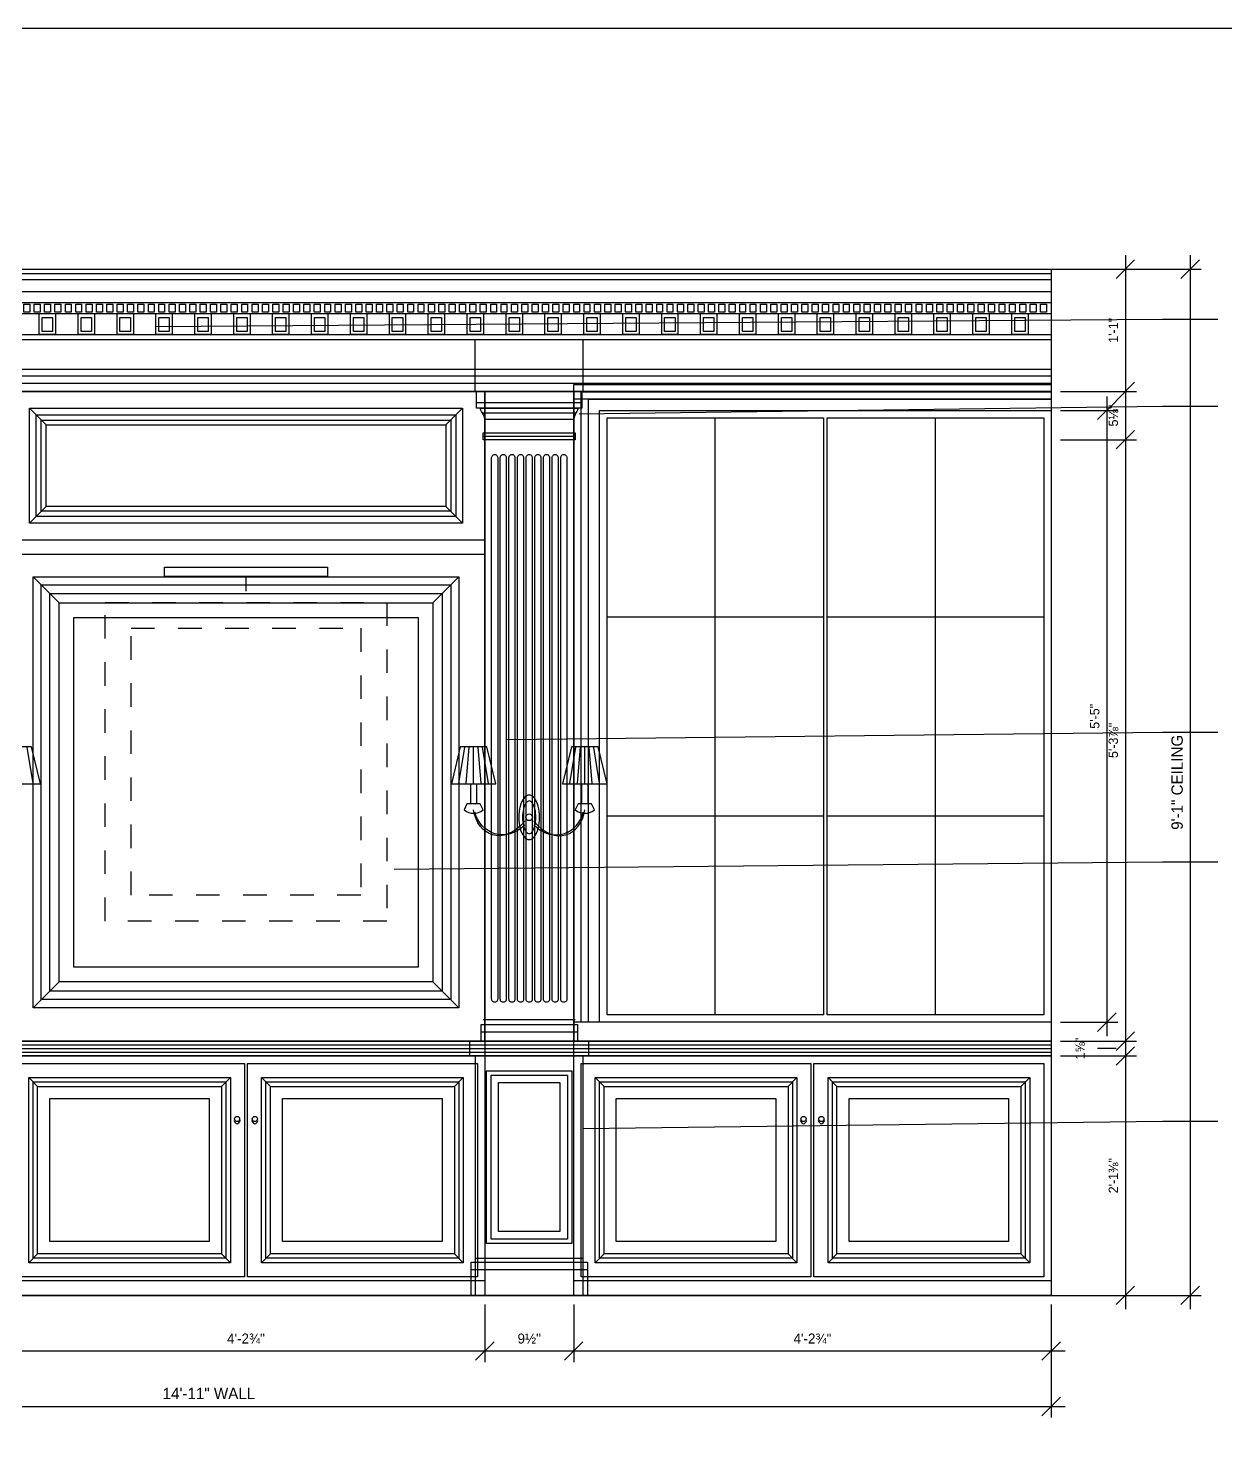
# Model space of a CAD drawing. Header units: inches. Extents: x 0.3 to 16.2, y 0.3 to 11.4.
# Drawn here: x 5.25 to 10.34, y 5.36 to 11.38 of the extents above; entities that cross this region are included whole.
import ezdxf
from ezdxf.enums import TextEntityAlignment as Align

# ---------------------------------------------------------------- set-up
doc = ezdxf.new("R2010")
doc.units = ezdxf.units.IN
doc.header["$LTSCALE"] = 0.009843
doc.header["$MEASUREMENT"] = 0
doc.linetypes.add('DASHED', pattern=[0.6, 0.5, -0.1])
for name, color, linetype in [('DIMENSIONS', 1, 'Continuous'), ('GEOMETRY', 7, 'Continuous'), ('TEXT', 7, 'Continuous')]:
    doc.layers.add(name, color=color, linetype=linetype)

msp = doc.modelspace()

# ---------------------------------------------------------------- linework, layer by layer
at = {"layer": 'DIMENSIONS'}
for p, q in [((9.9165, 10.4134), (9.9165, 5.9346)), ((10.1921, 10.4134), (10.1921, 5.9346)), ((9.6409, 10.3543), (9.9638, 10.3543)), ((9.6409, 10.3543), (10.2394, 10.3543)), ((9.8772, 10.315), (9.9559, 10.3937)), ((10.1528, 10.315), (10.2315, 10.3937)), ((9.8772, 9.7953), (9.9559, 9.874)), ((9.6409, 9.8346), (9.9638, 9.8346)), ((9.8378, 9.8134), (9.8378, 7.0953)), ((9.6409, 9.7543), (9.885, 9.7543)), ((9.7984, 9.715), (9.8772, 9.7937)), ((9.6409, 9.6299), (9.9638, 9.6299)), ((9.8772, 9.5906), (9.9559, 9.6693)), ((9.7984, 7.115), (9.8772, 7.1937)), ((9.6409, 7.1543), (9.885, 7.1543)), ((9.8772, 7.0346), (9.9559, 7.1134)), ((9.6409, 7.074), (9.9638, 7.074)), ((9.8772, 6.9717), (9.9559, 7.0504)), ((9.6409, 7.011), (9.9638, 7.011)), ((9.8772, 5.9543), (9.9559, 6.0331)), ((10.1528, 5.9543), (10.2315, 6.0331)), ((9.6409, 5.9937), (9.9638, 5.9937)), ((9.6409, 5.9937), (10.2394, 5.9937)), ((7.1937, 5.9543), (7.1937, 5.7102)), ((7.5717, 5.9543), (7.5717, 5.7102)), ((9.6016, 5.9543), (9.6016, 5.7102)), ((9.6016, 5.9543), (9.6016, 5.474)), ((7.1543, 5.7181), (7.2331, 5.7969)), ((7.5323, 5.7181), (7.611, 5.7969)), ((9.5622, 5.7181), (9.6409, 5.7969)), ((2.3819, 5.7575), (9.6606, 5.7575)), ((9.5622, 5.4819), (9.6409, 5.5606)), ((2.3819, 5.5213), (9.6606, 5.5213))]:
    msp.add_line(p, q, dxfattribs=at)
at = {"layer": 'DIMENSIONS', "linetype": 'DASHED'}
msp.add_line((9.8772, 7.0425), (9.7984, 7.0425), dxfattribs=at)
at = {"layer": 'GEOMETRY', "linetype": 'DASHED'}
msp.add_line((2.2047, 10.3543), (9.8378, 10.3543), dxfattribs=at)
at = {"layer": 'GEOMETRY'}
for p, q in [((2.4409, 10.3354), (9.6016, 10.3354)), ((2.4409, 10.3102), (9.6016, 10.3102)), ((2.4409, 10.2598), (9.6016, 10.2598)), ((2.4409, 10.2126), (9.6016, 10.2126)), ((2.4409, 10.1654), (9.6016, 10.1654)), ((2.4409, 10.0772), (9.6016, 10.0772)), ((2.4409, 10.0551), (9.6016, 10.0551)), ((7.1528, 9.8346), (7.1528, 10.0551)), ((7.6126, 9.8346), (7.6126, 10.0551)), ((2.4409, 9.9291), (9.6016, 9.9291)), ((2.4409, 9.9008), (9.6016, 9.9008)), ((2.4409, 9.8693), (9.6016, 9.8693)), ((5.2583, 9.7638), (5.3291, 9.6929)), ((7.0992, 9.7638), (7.0283, 9.6929)), ((7.1591, 9.7874), (7.6063, 9.7874)), ((7.5717, 9.8031), (9.6016, 9.8031)), ((7.1843, 9.7433), (7.5811, 9.7433)), ((7.1937, 9.7165), (7.5717, 9.7165)), ((8.1736, 7.1858), (8.1736, 9.7228)), ((9.1098, 7.1858), (9.1098, 9.7228)), ((7.1874, 9.6441), (7.578, 9.6441)), ((5.2583, 9.2756), (5.3291, 9.3465)), ((7.0992, 9.2756), (7.0283, 9.3465)), ((5.274, 9.0472), (5.3843, 8.937)), ((6.1787, 9.0488), (6.1787, 8.9858)), ((7.0835, 9.0472), (6.9732, 8.937)), ((7.7134, 8.8772), (8.6339, 8.8772)), ((8.6496, 8.8772), (9.5701, 8.8772)), ((5.274, 8.1701), (5.2488, 8.3213)), ((7.0835, 8.1701), (7.1087, 8.3213)), ((7.115, 8.1701), (7.1276, 8.3213)), ((7.1465, 8.1701), (7.1465, 8.3213)), ((7.178, 8.1701), (7.1654, 8.3213)), ((7.2094, 8.1701), (7.1843, 8.3213)), ((7.5559, 8.1701), (7.5811, 8.3213)), ((7.5874, 8.1701), (7.6, 8.3213)), ((7.6189, 8.1701), (7.6189, 8.3213)), ((7.6504, 8.1701), (7.6378, 8.3213)), ((7.6819, 8.1701), (7.6567, 8.3213)), ((7.7134, 8.0315), (8.6339, 8.0315)), ((8.6496, 8.0315), (9.5701, 8.0315)), ((5.274, 7.2157), (5.3843, 7.326)), ((7.0835, 7.2157), (6.9732, 7.326)), ((7.1874, 7.1654), (7.578, 7.1654)), ((7.178, 7.1134), (7.5874, 7.1134)), ((5.1638, 7.0583), (7.1937, 7.0583)), ((5.1638, 7.0425), (7.1937, 7.0425)), ((7.1307, 7.0583), (7.6346, 7.0583)), ((7.1307, 7.0425), (7.6346, 7.0425)), ((7.5717, 7.0583), (9.6016, 7.0583)), ((7.5717, 7.0425), (9.6016, 7.0425)), ((5.1638, 7.0268), (7.1937, 7.0268)), ((7.1307, 7.0268), (7.6346, 7.0268)), ((7.5717, 7.0268), (9.6016, 7.0268)), ((5.2551, 6.9197), (5.2929, 6.8819)), ((6.1126, 6.9197), (6.0748, 6.8819)), ((6.2449, 6.9197), (6.2827, 6.8819)), ((7.1024, 6.9197), (7.0646, 6.8819)), ((7.663, 6.9197), (7.7008, 6.8819)), ((8.5205, 6.9197), (8.4827, 6.8819)), ((8.6528, 6.9197), (8.6906, 6.8819)), ((9.5102, 6.9197), (9.4724, 6.8819)), ((5.2551, 6.1323), (5.2929, 6.1701)), ((6.1126, 6.1323), (6.0748, 6.1701)), ((6.2449, 6.1323), (6.2827, 6.1701)), ((7.1024, 6.1323), (7.0646, 6.1701)), ((7.1543, 6.1512), (7.611, 6.1512)), ((7.663, 6.1323), (7.7008, 6.1701)), ((8.5205, 6.1323), (8.4827, 6.1701)), ((8.6528, 6.1323), (8.6906, 6.1701)), ((9.5102, 6.1323), (9.4724, 6.1701)), ((7.1354, 6.1039), (7.6299, 6.1039)), ((5.1638, 6.0567), (7.1937, 6.0567)), ((7.5717, 6.0567), (9.6016, 6.0567)), ((2.2047, 5.9937), (9.8378, 5.9937))]:
    msp.add_line(p, q, dxfattribs=at)
for points in [[(0.315, 11.378), (16.2205, 11.378), (16.2205, 0.315), (0.315, 0.315), (0.315, 11.378)], [(2.4409, 10.3543), (9.6016, 10.3543), (9.6016, 9.8346), (2.4409, 9.8346), (2.4409, 10.3543)], [(5.2346, 10.2063), (5.2598, 10.2063), (5.2598, 10.1717), (5.2346, 10.1717), (5.2346, 10.2063)], [(5.2787, 10.2063), (5.3039, 10.2063), (5.3039, 10.1717), (5.2787, 10.1717), (5.2787, 10.2063)], [(5.3, 10.1654), (5.3693, 10.1654), (5.3693, 10.0772), (5.3, 10.0772), (5.3, 10.1654)], [(5.3228, 10.2063), (5.348, 10.2063), (5.348, 10.1717), (5.3228, 10.1717), (5.3228, 10.2063)], [(5.3669, 10.2063), (5.3921, 10.2063), (5.3921, 10.1717), (5.3669, 10.1717), (5.3669, 10.2063)], [(5.411, 10.2063), (5.4362, 10.2063), (5.4362, 10.1717), (5.411, 10.1717), (5.411, 10.2063)], [(5.4551, 10.2063), (5.4803, 10.2063), (5.4803, 10.1717), (5.4551, 10.1717), (5.4551, 10.2063)], [(5.4654, 10.1654), (5.5346, 10.1654), (5.5346, 10.0772), (5.4654, 10.0772), (5.4654, 10.1654)], [(5.4992, 10.2063), (5.5244, 10.2063), (5.5244, 10.1717), (5.4992, 10.1717), (5.4992, 10.2063)], [(5.5433, 10.2063), (5.5685, 10.2063), (5.5685, 10.1717), (5.5433, 10.1717), (5.5433, 10.2063)], [(5.5874, 10.2063), (5.6126, 10.2063), (5.6126, 10.1717), (5.5874, 10.1717), (5.5874, 10.2063)], [(5.6307, 10.1654), (5.7, 10.1654), (5.7, 10.0772), (5.6307, 10.0772), (5.6307, 10.1654)], [(5.6315, 10.2063), (5.6567, 10.2063), (5.6567, 10.1717), (5.6315, 10.1717), (5.6315, 10.2063)], [(5.6756, 10.2063), (5.7008, 10.2063), (5.7008, 10.1717), (5.6756, 10.1717), (5.6756, 10.2063)], [(5.7197, 10.2063), (5.7449, 10.2063), (5.7449, 10.1717), (5.7197, 10.1717), (5.7197, 10.2063)], [(5.7638, 10.2063), (5.789, 10.2063), (5.789, 10.1717), (5.7638, 10.1717), (5.7638, 10.2063)], [(5.7961, 10.1654), (5.8654, 10.1654), (5.8654, 10.0772), (5.7961, 10.0772), (5.7961, 10.1654)], [(5.8079, 10.2063), (5.8331, 10.2063), (5.8331, 10.1717), (5.8079, 10.1717), (5.8079, 10.2063)], [(5.852, 10.2063), (5.8772, 10.2063), (5.8772, 10.1717), (5.852, 10.1717), (5.852, 10.2063)], [(5.8961, 10.2063), (5.9213, 10.2063), (5.9213, 10.1717), (5.8961, 10.1717), (5.8961, 10.2063)], [(5.9402, 10.2063), (5.9654, 10.2063), (5.9654, 10.1717), (5.9402, 10.1717), (5.9402, 10.2063)], [(5.9614, 10.1654), (6.0307, 10.1654), (6.0307, 10.0772), (5.9614, 10.0772), (5.9614, 10.1654)], [(5.9843, 10.2063), (6.0094, 10.2063), (6.0094, 10.1717), (5.9843, 10.1717), (5.9843, 10.2063)], [(6.0283, 10.2063), (6.0535, 10.2063), (6.0535, 10.1717), (6.0283, 10.1717), (6.0283, 10.2063)], [(6.0724, 10.2063), (6.0976, 10.2063), (6.0976, 10.1717), (6.0724, 10.1717), (6.0724, 10.2063)], [(6.1165, 10.2063), (6.1417, 10.2063), (6.1417, 10.1717), (6.1165, 10.1717), (6.1165, 10.2063)], [(6.1268, 10.1654), (6.1961, 10.1654), (6.1961, 10.0772), (6.1268, 10.0772), (6.1268, 10.1654)], [(6.1606, 10.2063), (6.1858, 10.2063), (6.1858, 10.1717), (6.1606, 10.1717), (6.1606, 10.2063)], [(6.2047, 10.2063), (6.2299, 10.2063), (6.2299, 10.1717), (6.2047, 10.1717), (6.2047, 10.2063)], [(6.2488, 10.2063), (6.274, 10.2063), (6.274, 10.1717), (6.2488, 10.1717), (6.2488, 10.2063)], [(6.2921, 10.1654), (6.3614, 10.1654), (6.3614, 10.0772), (6.2921, 10.0772), (6.2921, 10.1654)], [(6.2929, 10.2063), (6.3181, 10.2063), (6.3181, 10.1717), (6.2929, 10.1717), (6.2929, 10.2063)], [(6.337, 10.2063), (6.3622, 10.2063), (6.3622, 10.1717), (6.337, 10.1717), (6.337, 10.2063)], [(6.3811, 10.2063), (6.4063, 10.2063), (6.4063, 10.1717), (6.3811, 10.1717), (6.3811, 10.2063)], [(6.4252, 10.2063), (6.4504, 10.2063), (6.4504, 10.1717), (6.4252, 10.1717), (6.4252, 10.2063)], [(6.4575, 10.1654), (6.5268, 10.1654), (6.5268, 10.0772), (6.4575, 10.0772), (6.4575, 10.1654)], [(6.4693, 10.2063), (6.4945, 10.2063), (6.4945, 10.1717), (6.4693, 10.1717), (6.4693, 10.2063)], [(6.5134, 10.2063), (6.5386, 10.2063), (6.5386, 10.1717), (6.5134, 10.1717), (6.5134, 10.2063)], [(6.5575, 10.2063), (6.5827, 10.2063), (6.5827, 10.1717), (6.5575, 10.1717), (6.5575, 10.2063)], [(6.6016, 10.2063), (6.6268, 10.2063), (6.6268, 10.1717), (6.6016, 10.1717), (6.6016, 10.2063)], [(6.6228, 10.1654), (6.6921, 10.1654), (6.6921, 10.0772), (6.6228, 10.0772), (6.6228, 10.1654)], [(6.6457, 10.2063), (6.6709, 10.2063), (6.6709, 10.1717), (6.6457, 10.1717), (6.6457, 10.2063)], [(6.6898, 10.2063), (6.715, 10.2063), (6.715, 10.1717), (6.6898, 10.1717), (6.6898, 10.2063)], [(6.7339, 10.2063), (6.7591, 10.2063), (6.7591, 10.1717), (6.7339, 10.1717), (6.7339, 10.2063)], [(6.778, 10.2063), (6.8031, 10.2063), (6.8031, 10.1717), (6.778, 10.1717), (6.778, 10.2063)], [(6.7882, 10.1654), (6.8575, 10.1654), (6.8575, 10.0772), (6.7882, 10.0772), (6.7882, 10.1654)], [(6.822, 10.2063), (6.8472, 10.2063), (6.8472, 10.1717), (6.822, 10.1717), (6.822, 10.2063)], [(6.8661, 10.2063), (6.8913, 10.2063), (6.8913, 10.1717), (6.8661, 10.1717), (6.8661, 10.2063)], [(6.9102, 10.2063), (6.9354, 10.2063), (6.9354, 10.1717), (6.9102, 10.1717), (6.9102, 10.2063)], [(6.9535, 10.1654), (7.0228, 10.1654), (7.0228, 10.0772), (6.9535, 10.0772), (6.9535, 10.1654)], [(6.9543, 10.2063), (6.9795, 10.2063), (6.9795, 10.1717), (6.9543, 10.1717), (6.9543, 10.2063)], [(6.9984, 10.2063), (7.0236, 10.2063), (7.0236, 10.1717), (6.9984, 10.1717), (6.9984, 10.2063)], [(7.0425, 10.2063), (7.0677, 10.2063), (7.0677, 10.1717), (7.0425, 10.1717), (7.0425, 10.2063)], [(7.0866, 10.2063), (7.1118, 10.2063), (7.1118, 10.1717), (7.0866, 10.1717), (7.0866, 10.2063)], [(7.1189, 10.1654), (7.1882, 10.1654), (7.1882, 10.0772), (7.1189, 10.0772), (7.1189, 10.1654)], [(7.1307, 10.2063), (7.1559, 10.2063), (7.1559, 10.1717), (7.1307, 10.1717), (7.1307, 10.2063)], [(7.1748, 10.2063), (7.2, 10.2063), (7.2, 10.1717), (7.1748, 10.1717), (7.1748, 10.2063)], [(7.2189, 10.2063), (7.2441, 10.2063), (7.2441, 10.1717), (7.2189, 10.1717), (7.2189, 10.2063)], [(7.263, 10.2063), (7.2882, 10.2063), (7.2882, 10.1717), (7.263, 10.1717), (7.263, 10.2063)], [(7.2843, 10.1654), (7.3535, 10.1654), (7.3535, 10.0772), (7.2843, 10.0772), (7.2843, 10.1654)], [(7.3071, 10.2063), (7.3323, 10.2063), (7.3323, 10.1717), (7.3071, 10.1717), (7.3071, 10.2063)], [(7.3512, 10.2063), (7.3764, 10.2063), (7.3764, 10.1717), (7.3512, 10.1717), (7.3512, 10.2063)], [(7.3953, 10.2063), (7.4205, 10.2063), (7.4205, 10.1717), (7.3953, 10.1717), (7.3953, 10.2063)], [(7.4394, 10.2063), (7.4646, 10.2063), (7.4646, 10.1717), (7.4394, 10.1717), (7.4394, 10.2063)], [(7.4496, 10.1654), (7.5189, 10.1654), (7.5189, 10.0772), (7.4496, 10.0772), (7.4496, 10.1654)], [(7.4835, 10.2063), (7.5087, 10.2063), (7.5087, 10.1717), (7.4835, 10.1717), (7.4835, 10.2063)], [(7.5276, 10.2063), (7.5528, 10.2063), (7.5528, 10.1717), (7.5276, 10.1717), (7.5276, 10.2063)], [(7.5717, 10.2063), (7.5969, 10.2063), (7.5969, 10.1717), (7.5717, 10.1717), (7.5717, 10.2063)], [(7.615, 10.1654), (7.6843, 10.1654), (7.6843, 10.0772), (7.615, 10.0772), (7.615, 10.1654)], [(7.6157, 10.2063), (7.6409, 10.2063), (7.6409, 10.1717), (7.6157, 10.1717), (7.6157, 10.2063)], [(7.6598, 10.2063), (7.685, 10.2063), (7.685, 10.1717), (7.6598, 10.1717), (7.6598, 10.2063)], [(7.7039, 10.2063), (7.7291, 10.2063), (7.7291, 10.1717), (7.7039, 10.1717), (7.7039, 10.2063)], [(7.748, 10.2063), (7.7732, 10.2063), (7.7732, 10.1717), (7.748, 10.1717), (7.748, 10.2063)], [(7.7803, 10.1654), (7.8496, 10.1654), (7.8496, 10.0772), (7.7803, 10.0772), (7.7803, 10.1654)], [(7.7921, 10.2063), (7.8173, 10.2063), (7.8173, 10.1717), (7.7921, 10.1717), (7.7921, 10.2063)], [(7.8362, 10.2063), (7.8614, 10.2063), (7.8614, 10.1717), (7.8362, 10.1717), (7.8362, 10.2063)], [(7.8803, 10.2063), (7.9055, 10.2063), (7.9055, 10.1717), (7.8803, 10.1717), (7.8803, 10.2063)], [(7.9244, 10.2063), (7.9496, 10.2063), (7.9496, 10.1717), (7.9244, 10.1717), (7.9244, 10.2063)], [(7.9457, 10.1654), (8.015, 10.1654), (8.015, 10.0772), (7.9457, 10.0772), (7.9457, 10.1654)], [(7.9685, 10.2063), (7.9937, 10.2063), (7.9937, 10.1717), (7.9685, 10.1717), (7.9685, 10.2063)], [(8.0126, 10.2063), (8.0378, 10.2063), (8.0378, 10.1717), (8.0126, 10.1717), (8.0126, 10.2063)], [(8.0567, 10.2063), (8.0819, 10.2063), (8.0819, 10.1717), (8.0567, 10.1717), (8.0567, 10.2063)], [(8.1008, 10.2063), (8.126, 10.2063), (8.126, 10.1717), (8.1008, 10.1717), (8.1008, 10.2063)], [(8.111, 10.1654), (8.1803, 10.1654), (8.1803, 10.0772), (8.111, 10.0772), (8.111, 10.1654)], [(8.1449, 10.2063), (8.1701, 10.2063), (8.1701, 10.1717), (8.1449, 10.1717), (8.1449, 10.2063)], [(8.189, 10.2063), (8.2142, 10.2063), (8.2142, 10.1717), (8.189, 10.1717), (8.189, 10.2063)], [(8.2331, 10.2063), (8.2583, 10.2063), (8.2583, 10.1717), (8.2331, 10.1717), (8.2331, 10.2063)], [(8.2764, 10.1654), (8.3457, 10.1654), (8.3457, 10.0772), (8.2764, 10.0772), (8.2764, 10.1654)], [(8.2772, 10.2063), (8.3024, 10.2063), (8.3024, 10.1717), (8.2772, 10.1717), (8.2772, 10.2063)], [(8.3213, 10.2063), (8.3465, 10.2063), (8.3465, 10.1717), (8.3213, 10.1717), (8.3213, 10.2063)], [(8.3654, 10.2063), (8.3906, 10.2063), (8.3906, 10.1717), (8.3654, 10.1717), (8.3654, 10.2063)], [(8.4094, 10.2063), (8.4346, 10.2063), (8.4346, 10.1717), (8.4094, 10.1717), (8.4094, 10.2063)], [(8.4417, 10.1654), (8.511, 10.1654), (8.511, 10.0772), (8.4417, 10.0772), (8.4417, 10.1654)], [(8.4535, 10.2063), (8.4787, 10.2063), (8.4787, 10.1717), (8.4535, 10.1717), (8.4535, 10.2063)], [(8.4976, 10.2063), (8.5228, 10.2063), (8.5228, 10.1717), (8.4976, 10.1717), (8.4976, 10.2063)], [(8.5417, 10.2063), (8.5669, 10.2063), (8.5669, 10.1717), (8.5417, 10.1717), (8.5417, 10.2063)], [(8.5858, 10.2063), (8.611, 10.2063), (8.611, 10.1717), (8.5858, 10.1717), (8.5858, 10.2063)], [(8.6071, 10.1654), (8.6764, 10.1654), (8.6764, 10.0772), (8.6071, 10.0772), (8.6071, 10.1654)], [(8.6299, 10.2063), (8.6551, 10.2063), (8.6551, 10.1717), (8.6299, 10.1717), (8.6299, 10.2063)], [(8.674, 10.2063), (8.6992, 10.2063), (8.6992, 10.1717), (8.674, 10.1717), (8.674, 10.2063)], [(8.7181, 10.2063), (8.7433, 10.2063), (8.7433, 10.1717), (8.7181, 10.1717), (8.7181, 10.2063)], [(8.7622, 10.2063), (8.7874, 10.2063), (8.7874, 10.1717), (8.7622, 10.1717), (8.7622, 10.2063)], [(8.7724, 10.1654), (8.8417, 10.1654), (8.8417, 10.0772), (8.7724, 10.0772), (8.7724, 10.1654)], [(8.8063, 10.2063), (8.8315, 10.2063), (8.8315, 10.1717), (8.8063, 10.1717), (8.8063, 10.2063)], [(8.8504, 10.2063), (8.8756, 10.2063), (8.8756, 10.1717), (8.8504, 10.1717), (8.8504, 10.2063)], [(8.8945, 10.2063), (8.9197, 10.2063), (8.9197, 10.1717), (8.8945, 10.1717), (8.8945, 10.2063)], [(8.9378, 10.1654), (9.0071, 10.1654), (9.0071, 10.0772), (8.9378, 10.0772), (8.9378, 10.1654)], [(8.9386, 10.2063), (8.9638, 10.2063), (8.9638, 10.1717), (8.9386, 10.1717), (8.9386, 10.2063)], [(8.9827, 10.2063), (9.0079, 10.2063), (9.0079, 10.1717), (8.9827, 10.1717), (8.9827, 10.2063)], [(9.0268, 10.2063), (9.052, 10.2063), (9.052, 10.1717), (9.0268, 10.1717), (9.0268, 10.2063)], [(9.0709, 10.2063), (9.0961, 10.2063), (9.0961, 10.1717), (9.0709, 10.1717), (9.0709, 10.2063)], [(9.1031, 10.1654), (9.1724, 10.1654), (9.1724, 10.0772), (9.1031, 10.0772), (9.1031, 10.1654)], [(9.115, 10.2063), (9.1402, 10.2063), (9.1402, 10.1717), (9.115, 10.1717), (9.115, 10.2063)], [(9.1591, 10.2063), (9.1843, 10.2063), (9.1843, 10.1717), (9.1591, 10.1717), (9.1591, 10.2063)], [(9.2031, 10.2063), (9.2283, 10.2063), (9.2283, 10.1717), (9.2031, 10.1717), (9.2031, 10.2063)], [(9.2472, 10.2063), (9.2724, 10.2063), (9.2724, 10.1717), (9.2472, 10.1717), (9.2472, 10.2063)], [(9.2685, 10.1654), (9.3378, 10.1654), (9.3378, 10.0772), (9.2685, 10.0772), (9.2685, 10.1654)], [(9.2913, 10.2063), (9.3165, 10.2063), (9.3165, 10.1717), (9.2913, 10.1717), (9.2913, 10.2063)], [(9.3354, 10.2063), (9.3606, 10.2063), (9.3606, 10.1717), (9.3354, 10.1717), (9.3354, 10.2063)], [(9.3795, 10.2063), (9.4047, 10.2063), (9.4047, 10.1717), (9.3795, 10.1717), (9.3795, 10.2063)], [(9.4236, 10.2063), (9.4488, 10.2063), (9.4488, 10.1717), (9.4236, 10.1717), (9.4236, 10.2063)], [(9.4339, 10.1654), (9.5031, 10.1654), (9.5031, 10.0772), (9.4339, 10.0772), (9.4339, 10.1654)], [(9.4677, 10.2063), (9.4929, 10.2063), (9.4929, 10.1717), (9.4677, 10.1717), (9.4677, 10.2063)], [(9.5118, 10.2063), (9.537, 10.2063), (9.537, 10.1717), (9.5118, 10.1717), (9.5118, 10.2063)], [(9.5559, 10.2063), (9.5811, 10.2063), (9.5811, 10.1717), (9.5559, 10.1717), (9.5559, 10.2063)], [(5.3126, 10.1496), (5.3567, 10.1496), (5.3567, 10.0898), (5.3126, 10.0898), (5.3126, 10.1496)], [(5.478, 10.1496), (5.522, 10.1496), (5.522, 10.0898), (5.478, 10.0898), (5.478, 10.1496)], [(5.6433, 10.1496), (5.6874, 10.1496), (5.6874, 10.0898), (5.6433, 10.0898), (5.6433, 10.1496)], [(5.7937, 10.1102), (10.074, 10.1417), (10.3102, 10.1417)], [(5.8087, 10.1496), (5.8528, 10.1496), (5.8528, 10.0898), (5.8087, 10.0898), (5.8087, 10.1496)], [(5.974, 10.1496), (6.0181, 10.1496), (6.0181, 10.0898), (5.974, 10.0898), (5.974, 10.1496)], [(6.1394, 10.1496), (6.1835, 10.1496), (6.1835, 10.0898), (6.1394, 10.0898), (6.1394, 10.1496)], [(6.3047, 10.1496), (6.3488, 10.1496), (6.3488, 10.0898), (6.3047, 10.0898), (6.3047, 10.1496)], [(6.4701, 10.1496), (6.5142, 10.1496), (6.5142, 10.0898), (6.4701, 10.0898), (6.4701, 10.1496)], [(6.6354, 10.1496), (6.6795, 10.1496), (6.6795, 10.0898), (6.6354, 10.0898), (6.6354, 10.1496)], [(6.8008, 10.1496), (6.8449, 10.1496), (6.8449, 10.0898), (6.8008, 10.0898), (6.8008, 10.1496)], [(6.9661, 10.1496), (7.0102, 10.1496), (7.0102, 10.0898), (6.9661, 10.0898), (6.9661, 10.1496)], [(7.1315, 10.1496), (7.1756, 10.1496), (7.1756, 10.0898), (7.1315, 10.0898), (7.1315, 10.1496)], [(7.2969, 10.1496), (7.3409, 10.1496), (7.3409, 10.0898), (7.2969, 10.0898), (7.2969, 10.1496)], [(7.4622, 10.1496), (7.5063, 10.1496), (7.5063, 10.0898), (7.4622, 10.0898), (7.4622, 10.1496)], [(7.6276, 10.1496), (7.6717, 10.1496), (7.6717, 10.0898), (7.6276, 10.0898), (7.6276, 10.1496)], [(7.7929, 10.1496), (7.837, 10.1496), (7.837, 10.0898), (7.7929, 10.0898), (7.7929, 10.1496)], [(7.9583, 10.1496), (8.0024, 10.1496), (8.0024, 10.0898), (7.9583, 10.0898), (7.9583, 10.1496)], [(8.1236, 10.1496), (8.1677, 10.1496), (8.1677, 10.0898), (8.1236, 10.0898), (8.1236, 10.1496)], [(8.289, 10.1496), (8.3331, 10.1496), (8.3331, 10.0898), (8.289, 10.0898), (8.289, 10.1496)], [(8.4543, 10.1496), (8.4984, 10.1496), (8.4984, 10.0898), (8.4543, 10.0898), (8.4543, 10.1496)], [(8.6197, 10.1496), (8.6638, 10.1496), (8.6638, 10.0898), (8.6197, 10.0898), (8.6197, 10.1496)], [(8.785, 10.1496), (8.8291, 10.1496), (8.8291, 10.0898), (8.785, 10.0898), (8.785, 10.1496)], [(8.9504, 10.1496), (8.9945, 10.1496), (8.9945, 10.0898), (8.9504, 10.0898), (8.9504, 10.1496)], [(9.1157, 10.1496), (9.1598, 10.1496), (9.1598, 10.0898), (9.1157, 10.0898), (9.1157, 10.1496)], [(9.2811, 10.1496), (9.3252, 10.1496), (9.3252, 10.0898), (9.2811, 10.0898), (9.2811, 10.1496)], [(9.4465, 10.1496), (9.4906, 10.1496), (9.4906, 10.0898), (9.4465, 10.0898), (9.4465, 10.1496)], [(7.5717, 9.8646), (9.6016, 9.8646), (9.6016, 7.1543), (7.5717, 7.1543), (7.5717, 9.8646)], [(7.5717, 9.8646), (9.6016, 9.8646), (9.6016, 9.8346), (7.5717, 9.8346), (7.5717, 9.8646)], [(5.1638, 9.8346), (7.1937, 9.8346), (7.1937, 7.074), (5.1638, 7.074), (5.1638, 9.8346)], [(7.1591, 9.8346), (7.6063, 9.8346), (7.6063, 9.7638), (7.1591, 9.7638), (7.1591, 9.8346)], [(7.1937, 9.8346), (7.5717, 9.8346), (7.5717, 7.074), (7.1937, 7.074), (7.1937, 9.8346)], [(7.5717, 9.8346), (9.6016, 9.8346), (9.6016, 7.074), (7.5717, 7.074), (7.5717, 9.8346)], [(7.6031, 9.8331), (9.6016, 9.8331), (9.6016, 7.1543), (7.6031, 7.1543), (7.6031, 9.8331)], [(5.2583, 9.7638), (7.0992, 9.7638), (7.0992, 9.2756), (5.2583, 9.2756), (5.2583, 9.7638)], [(7.1748, 9.7638), (7.5906, 9.7638)], [(7.5953, 9.7402), (10.074, 9.7717), (10.3102, 9.7717)], [(7.6346, 9.8016), (9.6016, 9.8016), (9.6016, 7.1543), (7.6346, 7.1543), (7.6346, 9.8016)], [(7.6819, 9.7543), (9.6016, 9.7543), (9.6016, 7.1543), (7.6819, 7.1543), (7.6819, 9.7543)], [(5.2866, 9.7354), (7.0709, 9.7354), (7.0709, 9.3039), (5.2866, 9.3039), (5.2866, 9.7354)], [(5.3087, 9.7134), (7.0488, 9.7134), (7.0488, 9.326), (5.3087, 9.326), (5.3087, 9.7134)], [(5.3291, 9.6929), (7.0283, 9.6929), (7.0283, 9.3465), (5.3291, 9.3465), (5.3291, 9.6929)], [(7.7134, 9.7228), (8.6339, 9.7228), (8.6339, 7.1858), (7.7134, 7.1858), (7.7134, 9.7228)], [(8.6496, 9.7228), (9.5701, 9.7228), (9.5701, 7.1858), (8.6496, 7.1858), (8.6496, 9.7228)], [(7.1874, 9.6583), (7.578, 9.6583), (7.578, 9.6299), (7.1874, 9.6299), (7.1874, 9.6583)], [(7.2357, 9.5669), (7.2357, 9.5669)], [(7.2724, 9.5669), (7.2724, 9.5669)], [(7.3092, 9.5669), (7.3092, 9.5669)], [(7.3459, 9.5669), (7.3459, 9.5669)], [(7.3827, 9.5669), (7.3827, 9.5669)], [(7.4194, 9.5669), (7.4194, 9.5669)], [(7.4562, 9.5669), (7.4562, 9.5669)], [(7.4929, 9.5669), (7.4929, 9.5669)], [(7.5297, 9.5669), (7.5297, 9.5669)], [(7.2228, 7.2522), (7.2228, 9.5541)], [(7.2486, 9.5541), (7.2486, 7.2522)], [(7.2596, 7.2522), (7.2596, 9.5541)], [(7.2853, 9.5541), (7.2853, 7.2522)], [(7.2963, 7.2522), (7.2963, 9.5541)], [(7.322, 9.5541), (7.322, 7.2522)], [(7.3331, 7.2522), (7.3331, 9.5541)], [(7.3588, 9.5541), (7.3588, 7.2522)], [(7.3698, 7.2522), (7.3698, 9.5541)], [(7.3955, 9.5541), (7.3955, 7.2522)], [(7.4066, 7.2522), (7.4066, 9.5541)], [(7.4323, 9.5541), (7.4323, 7.2522)], [(7.4433, 7.2522), (7.4433, 9.5541)], [(7.469, 9.5541), (7.469, 7.2522)], [(7.48, 7.2522), (7.48, 9.5541)], [(7.5058, 9.5541), (7.5058, 7.2522)], [(7.5168, 7.2522), (7.5168, 9.5541)], [(7.5425, 9.5541), (7.5425, 7.2522)], [(5.1638, 9.2047), (7.1937, 9.2047), (7.1937, 9.1417), (5.1638, 9.1417), (5.1638, 9.2047)], [(5.8323, 9.0882), (6.5252, 9.0882), (6.5252, 9.0488), (5.8323, 9.0488), (5.8323, 9.0882)], [(5.274, 9.0472), (7.0835, 9.0472), (7.0835, 7.2157), (5.274, 7.2157), (5.274, 9.0472)], [(5.3087, 9.0126), (7.0488, 9.0126), (7.0488, 7.2504), (5.3087, 7.2504), (5.3087, 9.0126)], [(5.3449, 8.9764), (7.0126, 8.9764), (7.0126, 7.2866), (5.3449, 7.2866), (5.3449, 8.9764)], [(5.3843, 8.937), (6.9732, 8.937), (6.9732, 7.326), (5.3843, 7.326), (5.3843, 8.937)], [(5.4472, 8.874), (6.9102, 8.874), (6.9102, 7.389), (5.4472, 7.389), (5.4472, 8.874)], [(7.2882, 8.3559), (10.074, 8.3874), (10.3102, 8.3874)], [(5.1165, 8.1669), (5.3055, 8.1669), (5.2677, 8.3244), (5.1543, 8.3244), (5.1165, 8.1669)], [(7.052, 8.1669), (7.2409, 8.1669), (7.2031, 8.3244), (7.0898, 8.3244), (7.052, 8.1669)], [(7.5244, 8.1669), (7.7134, 8.1669), (7.6756, 8.3244), (7.5622, 8.3244), (7.5244, 8.1669)], [(7.1339, 8.1669), (7.1591, 8.1669), (7.1591, 8.0819), (7.1339, 8.0819), (7.1339, 8.1669)], [(7.6063, 8.1669), (7.6315, 8.1669), (7.6315, 8.0819), (7.6063, 8.0819), (7.6063, 8.1669)], [(7.1874, 8.0567), (7.1748, 8.0819), (7.1181, 8.0819), (7.1055, 8.0567)], [(7.6598, 8.0567), (7.6472, 8.0819), (7.5906, 8.0819), (7.578, 8.0567)], [(6.8087, 7.8047), (10.074, 7.8362), (10.3102, 7.8362)], [(7.2357, 7.2394), (7.2357, 7.2394)], [(7.2724, 7.2394), (7.2724, 7.2394)], [(7.3092, 7.2394), (7.3092, 7.2394)], [(7.3459, 7.2394), (7.3459, 7.2394)], [(7.3827, 7.2394), (7.3827, 7.2394)], [(7.4194, 7.2394), (7.4194, 7.2394)], [(7.4562, 7.2394), (7.4562, 7.2394)], [(7.4929, 7.2394), (7.4929, 7.2394)], [(7.5297, 7.2394), (7.5297, 7.2394)], [(7.178, 7.1449), (7.5874, 7.1449), (7.5874, 7.074), (7.178, 7.074), (7.178, 7.1449)], [(5.1638, 7.074), (7.1937, 7.074), (7.1937, 7.011), (5.1638, 7.011), (5.1638, 7.074)], [(7.1307, 7.074), (7.6346, 7.074), (7.6346, 7.011), (7.1307, 7.011), (7.1307, 7.074)], [(7.5717, 7.074), (9.6016, 7.074), (9.6016, 7.011), (7.5717, 7.011), (7.5717, 7.074)], [(5.1638, 7.011), (7.1937, 7.011), (7.1937, 5.9937), (5.1638, 5.9937), (5.1638, 7.011)], [(5.1953, 6.9795), (6.1724, 6.9795), (6.1724, 6.0724), (5.1953, 6.0724), (5.1953, 6.9795)], [(6.185, 6.9795), (7.1622, 6.9795), (7.1622, 6.0724), (6.185, 6.0724), (6.185, 6.9795)], [(7.1543, 7.011), (7.611, 7.011), (7.611, 5.9937), (7.1543, 5.9937), (7.1543, 7.011)], [(7.5717, 7.011), (9.6016, 7.011), (9.6016, 5.9937), (7.5717, 5.9937), (7.5717, 7.011)], [(7.6031, 6.9795), (8.5803, 6.9795), (8.5803, 6.0724), (7.6031, 6.0724), (7.6031, 6.9795)], [(8.5929, 6.9795), (9.5701, 6.9795), (9.5701, 6.0724), (8.5929, 6.0724), (8.5929, 6.9795)], [(5.2551, 6.9197), (6.1126, 6.9197), (6.1126, 6.1323), (5.2551, 6.1323), (5.2551, 6.9197)], [(6.2449, 6.9197), (7.1024, 6.9197), (7.1024, 6.1323), (6.2449, 6.1323), (6.2449, 6.9197)], [(7.2016, 6.948), (7.5638, 6.948), (7.5638, 6.2142), (7.2016, 6.2142), (7.2016, 6.948)], [(7.2205, 6.9291), (7.5449, 6.9291), (7.5449, 6.2331), (7.2205, 6.2331), (7.2205, 6.9291)], [(7.663, 6.9197), (8.5205, 6.9197), (8.5205, 6.1323), (7.663, 6.1323), (7.663, 6.9197)], [(8.6528, 6.9197), (9.5102, 6.9197), (9.5102, 6.1323), (8.6528, 6.1323), (8.6528, 6.9197)], [(5.274, 6.9008), (6.0937, 6.9008), (6.0937, 6.1512), (5.274, 6.1512), (5.274, 6.9008)], [(5.2929, 6.8819), (6.0748, 6.8819), (6.0748, 6.1701), (5.2929, 6.1701), (5.2929, 6.8819)], [(6.2638, 6.9008), (7.0835, 6.9008), (7.0835, 6.1512), (6.2638, 6.1512), (6.2638, 6.9008)], [(6.2827, 6.8819), (7.0646, 6.8819), (7.0646, 6.1701), (6.2827, 6.1701), (6.2827, 6.8819)], [(7.252, 6.8976), (7.5134, 6.8976), (7.5134, 6.2646), (7.252, 6.2646), (7.252, 6.8976)], [(7.6819, 6.9008), (8.5016, 6.9008), (8.5016, 6.1512), (7.6819, 6.1512), (7.6819, 6.9008)], [(7.7008, 6.8819), (8.4827, 6.8819), (8.4827, 6.1701), (7.7008, 6.1701), (7.7008, 6.8819)], [(8.6717, 6.9008), (9.4913, 6.9008), (9.4913, 6.1512), (8.6717, 6.1512), (8.6717, 6.9008)], [(8.6906, 6.8819), (9.4724, 6.8819), (9.4724, 6.1701), (8.6906, 6.1701), (8.6906, 6.8819)], [(5.3449, 6.8299), (6.0228, 6.8299), (6.0228, 6.222), (5.3449, 6.222), (5.3449, 6.8299)], [(6.3346, 6.8299), (7.0126, 6.8299), (7.0126, 6.222), (6.3346, 6.222), (6.3346, 6.8299)], [(7.7528, 6.8299), (8.4307, 6.8299), (8.4307, 6.222), (7.7528, 6.222), (7.7528, 6.8299)], [(8.7425, 6.8299), (9.4205, 6.8299), (9.4205, 6.222), (8.7425, 6.222), (8.7425, 6.8299)], [(7.611, 6.7024), (10.074, 6.7339), (10.3102, 6.7339)], [(7.1354, 6.1354), (7.6299, 6.1354), (7.6299, 5.9937), (7.1354, 5.9937), (7.1354, 6.1354)]]:
    msp.add_lwpolyline(points, dxfattribs=at)
at = {"layer": 'GEOMETRY', "linetype": 'DASHED'}
for points in [[(5.5803, 8.9386), (6.7772, 8.9386), (6.7772, 7.5843), (5.5803, 7.5843), (5.5803, 8.9386)], [(5.6906, 8.8283), (6.6669, 8.8283), (6.6669, 7.6945), (5.6906, 7.6945), (5.6906, 8.8283)]]:
    msp.add_lwpolyline(points, dxfattribs=at)
at = {"layer": 'GEOMETRY'}
for centre, radius in [((7.3827, 8.0252), 0.0142), ((6.1409, 6.7433), 0.011), ((6.2165, 6.7433), 0.011), ((8.5488, 6.7433), 0.011), ((8.6244, 6.7433), 0.011)]:
    msp.add_circle(centre, radius, dxfattribs=at)
for points in [[(7.1937, 9.7165), (7.1906, 9.7402), (7.1748, 9.7528), (7.1748, 9.7638)], [(7.5906, 9.7638), (7.5906, 9.7528), (7.5748, 9.7402), (7.5717, 9.7165)], [(7.1055, 8.0567), (7.1328, 8.0378), (7.1601, 8.0378), (7.1874, 8.0567)], [(7.3638, 8.0094), (7.2724, 7.8992), (7.1622, 7.9465), (7.1465, 8.0567)], [(7.3638, 7.9937), (7.2882, 7.9118), (7.1717, 7.9559), (7.1528, 8.0472)], [(7.4016, 8.0094), (7.4929, 7.8992), (7.6031, 7.9465), (7.6189, 8.0567)], [(7.4016, 7.9937), (7.4772, 7.9118), (7.5937, 7.9559), (7.6126, 8.0472)], [(7.578, 8.0567), (7.6052, 8.0378), (7.6325, 8.0378), (7.6598, 8.0567)], [(6.1268, 6.737), (6.1362, 6.7181), (6.1457, 6.7181), (6.1551, 6.737)], [(6.2024, 6.737), (6.2118, 6.7181), (6.2213, 6.7181), (6.2307, 6.737)], [(8.5346, 6.737), (8.5441, 6.7181), (8.5535, 6.7181), (8.563, 6.737)], [(8.6102, 6.737), (8.6197, 6.7181), (8.6291, 6.7181), (8.6386, 6.737)]]:
    msp.add_open_spline(points, degree=3, dxfattribs=at)
for points, knots in [([(7.2228, 9.5541), (7.2228, 9.5563), (7.2234, 9.5585), (7.2246, 9.5605), (7.2257, 9.5625), (7.2273, 9.5641), (7.2293, 9.5652), (7.2312, 9.5663), (7.2334, 9.5669), (7.2357, 9.5669)], [0, 0, 0, 0, 1, 1, 1, 2, 2, 2, 3, 3, 3, 3]), ([(7.2357, 9.5669), (7.2379, 9.5669), (7.2402, 9.5663), (7.2421, 9.5652), (7.2441, 9.5641), (7.2457, 9.5625), (7.2468, 9.5605), (7.248, 9.5585), (7.2486, 9.5563), (7.2486, 9.5541)], [0, 0, 0, 0, 1, 1, 1, 2, 2, 2, 3, 3, 3, 3]), ([(7.2596, 9.5541), (7.2596, 9.5563), (7.2602, 9.5585), (7.2613, 9.5605), (7.2624, 9.5625), (7.264, 9.5641), (7.266, 9.5652), (7.268, 9.5663), (7.2702, 9.5669), (7.2724, 9.5669)], [0, 0, 0, 0, 1, 1, 1, 2, 2, 2, 3, 3, 3, 3]), ([(7.2724, 9.5669), (7.2747, 9.5669), (7.2769, 9.5663), (7.2789, 9.5652), (7.2808, 9.5641), (7.2824, 9.5625), (7.2836, 9.5605), (7.2847, 9.5585), (7.2853, 9.5563), (7.2853, 9.5541)], [0, 0, 0, 0, 1, 1, 1, 2, 2, 2, 3, 3, 3, 3]), ([(7.2963, 9.5541), (7.2963, 9.5563), (7.2969, 9.5585), (7.2981, 9.5605), (7.2992, 9.5625), (7.3008, 9.5641), (7.3028, 9.5652), (7.3047, 9.5663), (7.3069, 9.5669), (7.3092, 9.5669)], [0, 0, 0, 0, 1, 1, 1, 2, 2, 2, 3, 3, 3, 3]), ([(7.3092, 9.5669), (7.3114, 9.5669), (7.3137, 9.5663), (7.3156, 9.5652), (7.3176, 9.5641), (7.3192, 9.5625), (7.3203, 9.5605), (7.3215, 9.5585), (7.322, 9.5563), (7.322, 9.5541)], [0, 0, 0, 0, 1, 1, 1, 2, 2, 2, 3, 3, 3, 3]), ([(7.3331, 9.5541), (7.3331, 9.5563), (7.3337, 9.5585), (7.3348, 9.5605), (7.3359, 9.5625), (7.3375, 9.5641), (7.3395, 9.5652), (7.3415, 9.5663), (7.3437, 9.5669), (7.3459, 9.5669)], [0, 0, 0, 0, 1, 1, 1, 2, 2, 2, 3, 3, 3, 3]), ([(7.3459, 9.5669), (7.3482, 9.5669), (7.3504, 9.5663), (7.3524, 9.5652), (7.3543, 9.5641), (7.3559, 9.5625), (7.3571, 9.5605), (7.3582, 9.5585), (7.3588, 9.5563), (7.3588, 9.5541)], [0, 0, 0, 0, 1, 1, 1, 2, 2, 2, 3, 3, 3, 3]), ([(7.3698, 9.5541), (7.3698, 9.5563), (7.3704, 9.5585), (7.3715, 9.5605), (7.3727, 9.5625), (7.3743, 9.5641), (7.3762, 9.5652), (7.3782, 9.5663), (7.3804, 9.5669), (7.3827, 9.5669)], [0, 0, 0, 0, 1, 1, 1, 2, 2, 2, 3, 3, 3, 3]), ([(7.3827, 9.5669), (7.3849, 9.5669), (7.3871, 9.5663), (7.3891, 9.5652), (7.3911, 9.5641), (7.3927, 9.5625), (7.3938, 9.5605), (7.3949, 9.5585), (7.3955, 9.5563), (7.3955, 9.5541)], [0, 0, 0, 0, 1, 1, 1, 2, 2, 2, 3, 3, 3, 3]), ([(7.4066, 9.5541), (7.4066, 9.5563), (7.4072, 9.5585), (7.4083, 9.5605), (7.4094, 9.5625), (7.411, 9.5641), (7.413, 9.5652), (7.415, 9.5663), (7.4172, 9.5669), (7.4194, 9.5669)], [0, 0, 0, 0, 1, 1, 1, 2, 2, 2, 3, 3, 3, 3]), ([(7.4194, 9.5669), (7.4217, 9.5669), (7.4239, 9.5663), (7.4259, 9.5652), (7.4278, 9.5641), (7.4294, 9.5625), (7.4306, 9.5605), (7.4317, 9.5585), (7.4323, 9.5563), (7.4323, 9.5541)], [0, 0, 0, 0, 1, 1, 1, 2, 2, 2, 3, 3, 3, 3]), ([(7.4433, 9.5541), (7.4433, 9.5563), (7.4439, 9.5585), (7.445, 9.5605), (7.4462, 9.5625), (7.4478, 9.5641), (7.4497, 9.5652), (7.4517, 9.5663), (7.4539, 9.5669), (7.4562, 9.5669)], [0, 0, 0, 0, 1, 1, 1, 2, 2, 2, 3, 3, 3, 3]), ([(7.4562, 9.5669), (7.4584, 9.5669), (7.4606, 9.5663), (7.4626, 9.5652), (7.4645, 9.5641), (7.4662, 9.5625), (7.4673, 9.5605), (7.4684, 9.5585), (7.469, 9.5563), (7.469, 9.5541)], [0, 0, 0, 0, 1, 1, 1, 2, 2, 2, 3, 3, 3, 3]), ([(7.48, 9.5541), (7.48, 9.5563), (7.4806, 9.5585), (7.4818, 9.5605), (7.4829, 9.5625), (7.4845, 9.5641), (7.4865, 9.5652), (7.4884, 9.5663), (7.4906, 9.5669), (7.4929, 9.5669)], [0, 0, 0, 0, 1, 1, 1, 2, 2, 2, 3, 3, 3, 3]), ([(7.4929, 9.5669), (7.4952, 9.5669), (7.4974, 9.5663), (7.4993, 9.5652), (7.5013, 9.5641), (7.5029, 9.5625), (7.504, 9.5605), (7.5052, 9.5585), (7.5058, 9.5563), (7.5058, 9.5541)], [0, 0, 0, 0, 1, 1, 1, 2, 2, 2, 3, 3, 3, 3]), ([(7.5168, 9.5541), (7.5168, 9.5563), (7.5174, 9.5585), (7.5185, 9.5605), (7.5197, 9.5625), (7.5213, 9.5641), (7.5232, 9.5652), (7.5252, 9.5663), (7.5274, 9.5669), (7.5297, 9.5669)], [0, 0, 0, 0, 1, 1, 1, 2, 2, 2, 3, 3, 3, 3]), ([(7.5297, 9.5669), (7.5319, 9.5669), (7.5341, 9.5663), (7.5361, 9.5652), (7.538, 9.5641), (7.5397, 9.5625), (7.5408, 9.5605), (7.5419, 9.5585), (7.5425, 9.5563), (7.5425, 9.5541)], [0, 0, 0, 0, 1, 1, 1, 2, 2, 2, 3, 3, 3, 3]), ([(7.4268, 8.0252), (7.4268, 8.0086), (7.4247, 7.9923), (7.4209, 7.978), (7.417, 7.9636), (7.4114, 7.9517), (7.4047, 7.9434), (7.398, 7.9351), (7.3904, 7.9307), (7.3827, 7.9307), (7.3749, 7.9307), (7.3673, 7.9351), (7.3606, 7.9434), (7.3539, 7.9517), (7.3484, 7.9636), (7.3445, 7.978), (7.3406, 7.9923), (7.3386, 8.0086), (7.3386, 8.0252), (7.3386, 8.0418), (7.3406, 8.0581), (7.3445, 8.0724), (7.3484, 8.0868), (7.3539, 8.0987), (7.3606, 8.107), (7.3673, 8.1153), (7.3749, 8.1197), (7.3827, 8.1197), (7.3904, 8.1197), (7.398, 8.1153), (7.4047, 8.107), (7.4114, 8.0987), (7.417, 8.0868), (7.4209, 8.0724), (7.4247, 8.0581), (7.4268, 8.0418), (7.4268, 8.0252)], [0, 0, 0, 0, 1, 1, 1, 2, 2, 2, 3, 3, 3, 4, 4, 4, 5, 5, 5, 6, 6, 6, 7, 7, 7, 8, 8, 8, 9, 9, 9, 10, 10, 10, 11, 11, 11, 12, 12, 12, 12]), ([(7.411, 8.0252), (7.411, 8.013), (7.4097, 8.0011), (7.4072, 7.9906), (7.4047, 7.98), (7.4012, 7.9713), (7.3969, 7.9652), (7.3925, 7.9591), (7.3877, 7.9559), (7.3827, 7.9559), (7.3777, 7.9559), (7.3728, 7.9591), (7.3685, 7.9652), (7.3642, 7.9713), (7.3606, 7.98), (7.3581, 7.9906), (7.3556, 8.0011), (7.3543, 8.013), (7.3543, 8.0252), (7.3543, 8.0374), (7.3556, 8.0493), (7.3581, 8.0598), (7.3606, 8.0704), (7.3642, 8.0791), (7.3685, 8.0852), (7.3728, 8.0913), (7.3777, 8.0945), (7.3827, 8.0945), (7.3877, 8.0945), (7.3925, 8.0913), (7.3969, 8.0852), (7.4012, 8.0791), (7.4047, 8.0704), (7.4072, 8.0598), (7.4097, 8.0493), (7.411, 8.0374), (7.411, 8.0252)], [0, 0, 0, 0, 1, 1, 1, 2, 2, 2, 3, 3, 3, 4, 4, 4, 5, 5, 5, 6, 6, 6, 7, 7, 7, 8, 8, 8, 9, 9, 9, 10, 10, 10, 11, 11, 11, 12, 12, 12, 12]), ([(7.2357, 7.2394), (7.2334, 7.2394), (7.2312, 7.24), (7.2293, 7.2411), (7.2273, 7.2422), (7.2257, 7.2438), (7.2246, 7.2458), (7.2234, 7.2478), (7.2228, 7.25), (7.2228, 7.2522)], [0, 0, 0, 0, 1, 1, 1, 2, 2, 2, 3, 3, 3, 3]), ([(7.2486, 7.2522), (7.2486, 7.25), (7.248, 7.2478), (7.2468, 7.2458), (7.2457, 7.2438), (7.2441, 7.2422), (7.2421, 7.2411), (7.2402, 7.24), (7.2379, 7.2394), (7.2357, 7.2394)], [0, 0, 0, 0, 1, 1, 1, 2, 2, 2, 3, 3, 3, 3]), ([(7.2724, 7.2394), (7.2702, 7.2394), (7.268, 7.24), (7.266, 7.2411), (7.264, 7.2422), (7.2624, 7.2438), (7.2613, 7.2458), (7.2602, 7.2478), (7.2596, 7.25), (7.2596, 7.2522)], [0, 0, 0, 0, 1, 1, 1, 2, 2, 2, 3, 3, 3, 3]), ([(7.2853, 7.2522), (7.2853, 7.25), (7.2847, 7.2478), (7.2836, 7.2458), (7.2824, 7.2438), (7.2808, 7.2422), (7.2789, 7.2411), (7.2769, 7.24), (7.2747, 7.2394), (7.2724, 7.2394)], [0, 0, 0, 0, 1, 1, 1, 2, 2, 2, 3, 3, 3, 3]), ([(7.3092, 7.2394), (7.3069, 7.2394), (7.3047, 7.24), (7.3028, 7.2411), (7.3008, 7.2422), (7.2992, 7.2438), (7.2981, 7.2458), (7.2969, 7.2478), (7.2963, 7.25), (7.2963, 7.2522)], [0, 0, 0, 0, 1, 1, 1, 2, 2, 2, 3, 3, 3, 3]), ([(7.322, 7.2522), (7.322, 7.25), (7.3215, 7.2478), (7.3203, 7.2458), (7.3192, 7.2438), (7.3176, 7.2422), (7.3156, 7.2411), (7.3137, 7.24), (7.3114, 7.2394), (7.3092, 7.2394)], [0, 0, 0, 0, 1, 1, 1, 2, 2, 2, 3, 3, 3, 3]), ([(7.3459, 7.2394), (7.3437, 7.2394), (7.3415, 7.24), (7.3395, 7.2411), (7.3375, 7.2422), (7.3359, 7.2438), (7.3348, 7.2458), (7.3337, 7.2478), (7.3331, 7.25), (7.3331, 7.2522)], [0, 0, 0, 0, 1, 1, 1, 2, 2, 2, 3, 3, 3, 3]), ([(7.3588, 7.2522), (7.3588, 7.25), (7.3582, 7.2478), (7.3571, 7.2458), (7.3559, 7.2438), (7.3543, 7.2422), (7.3524, 7.2411), (7.3504, 7.24), (7.3482, 7.2394), (7.3459, 7.2394)], [0, 0, 0, 0, 1, 1, 1, 2, 2, 2, 3, 3, 3, 3]), ([(7.3827, 7.2394), (7.3804, 7.2394), (7.3782, 7.24), (7.3762, 7.2411), (7.3743, 7.2422), (7.3727, 7.2438), (7.3715, 7.2458), (7.3704, 7.2478), (7.3698, 7.25), (7.3698, 7.2522)], [0, 0, 0, 0, 1, 1, 1, 2, 2, 2, 3, 3, 3, 3]), ([(7.3955, 7.2522), (7.3955, 7.25), (7.3949, 7.2478), (7.3938, 7.2458), (7.3927, 7.2438), (7.3911, 7.2422), (7.3891, 7.2411), (7.3871, 7.24), (7.3849, 7.2394), (7.3827, 7.2394)], [0, 0, 0, 0, 1, 1, 1, 2, 2, 2, 3, 3, 3, 3]), ([(7.4194, 7.2394), (7.4172, 7.2394), (7.415, 7.24), (7.413, 7.2411), (7.411, 7.2422), (7.4094, 7.2438), (7.4083, 7.2458), (7.4072, 7.2478), (7.4066, 7.25), (7.4066, 7.2522)], [0, 0, 0, 0, 1, 1, 1, 2, 2, 2, 3, 3, 3, 3]), ([(7.4323, 7.2522), (7.4323, 7.25), (7.4317, 7.2478), (7.4306, 7.2458), (7.4294, 7.2438), (7.4278, 7.2422), (7.4259, 7.2411), (7.4239, 7.24), (7.4217, 7.2394), (7.4194, 7.2394)], [0, 0, 0, 0, 1, 1, 1, 2, 2, 2, 3, 3, 3, 3]), ([(7.4562, 7.2394), (7.4539, 7.2394), (7.4517, 7.24), (7.4497, 7.2411), (7.4478, 7.2422), (7.4462, 7.2438), (7.445, 7.2458), (7.4439, 7.2478), (7.4433, 7.25), (7.4433, 7.2522)], [0, 0, 0, 0, 1, 1, 1, 2, 2, 2, 3, 3, 3, 3]), ([(7.469, 7.2522), (7.469, 7.25), (7.4684, 7.2478), (7.4673, 7.2458), (7.4662, 7.2438), (7.4645, 7.2422), (7.4626, 7.2411), (7.4606, 7.24), (7.4584, 7.2394), (7.4562, 7.2394)], [0, 0, 0, 0, 1, 1, 1, 2, 2, 2, 3, 3, 3, 3]), ([(7.4929, 7.2394), (7.4906, 7.2394), (7.4884, 7.24), (7.4865, 7.2411), (7.4845, 7.2422), (7.4829, 7.2438), (7.4818, 7.2458), (7.4806, 7.2478), (7.48, 7.25), (7.48, 7.2522)], [0, 0, 0, 0, 1, 1, 1, 2, 2, 2, 3, 3, 3, 3]), ([(7.5058, 7.2522), (7.5058, 7.25), (7.5052, 7.2478), (7.504, 7.2458), (7.5029, 7.2438), (7.5013, 7.2422), (7.4993, 7.2411), (7.4974, 7.24), (7.4952, 7.2394), (7.4929, 7.2394)], [0, 0, 0, 0, 1, 1, 1, 2, 2, 2, 3, 3, 3, 3]), ([(7.5297, 7.2394), (7.5274, 7.2394), (7.5252, 7.24), (7.5232, 7.2411), (7.5213, 7.2422), (7.5197, 7.2438), (7.5185, 7.2458), (7.5174, 7.2478), (7.5168, 7.25), (7.5168, 7.2522)], [0, 0, 0, 0, 1, 1, 1, 2, 2, 2, 3, 3, 3, 3]), ([(7.5425, 7.2522), (7.5425, 7.25), (7.5419, 7.2478), (7.5408, 7.2458), (7.5397, 7.2438), (7.538, 7.2422), (7.5361, 7.2411), (7.5341, 7.24), (7.5319, 7.2394), (7.5297, 7.2394)], [0, 0, 0, 0, 1, 1, 1, 2, 2, 2, 3, 3, 3, 3])]:
    msp.add_open_spline(points, degree=3, knots=knots, dxfattribs=at)

# ---------------------------------------------------------------- texts
at = {"layer": 'TEXT'}
for s, height, p in [('1\'-1"', 0.03969, (9.885, 10.0945)), ('5⅛"', 0.03969, (9.885, 9.7323)), ('5\'-5"', 0.03969, (9.8063, 8.4543)), ('5\'-3⅞"', 0.03969, (9.885, 8.352)), ('9\'-1" CEILING', 0.048189, (10.1606, 8.174)), ('1⅝"', 0.03969, (9.7433, 7.0425)), ('2\'-1⅜"', 0.03969, (9.885, 6.5024))]:
    msp.add_text(s, height=height, rotation=90, dxfattribs=at).set_placement(p, align=Align.CENTER)
for s, height, p in [('4\'-2¾"', 0.04252, (6.1787, 5.789)), ('9½"', 0.04252, (7.3827, 5.789)), ('4\'-2¾"', 0.04252, (8.5866, 5.789)), ('14\'-11" WALL', 0.048189, (6.0213, 5.5528))]:
    msp.add_text(s, height=height, dxfattribs=at).set_placement(p, align=Align.CENTER)

doc.saveas('drawing.dxf')
